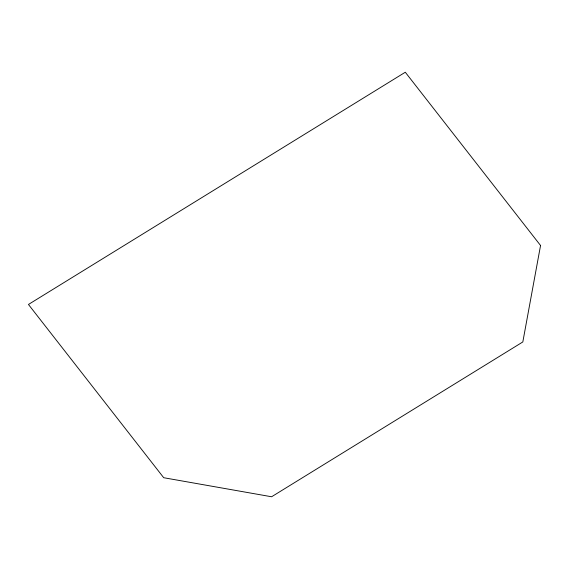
<?xml version="1.0" encoding="UTF-8"?>
<svg xmlns="http://www.w3.org/2000/svg" width="569" height="569" viewBox="0 0 569 569"><rect width="100%" height="100%" fill="white"/><g stroke="black" fill="none" stroke-linecap="round" stroke-linejoin="round"><path stroke-width="0.85" d="M540.55 245.488L522.826 341.948L271.598 496.765L163.708 477.718L28.45 304.465L405.292 72.235L540.55 245.488"/></g></svg>
